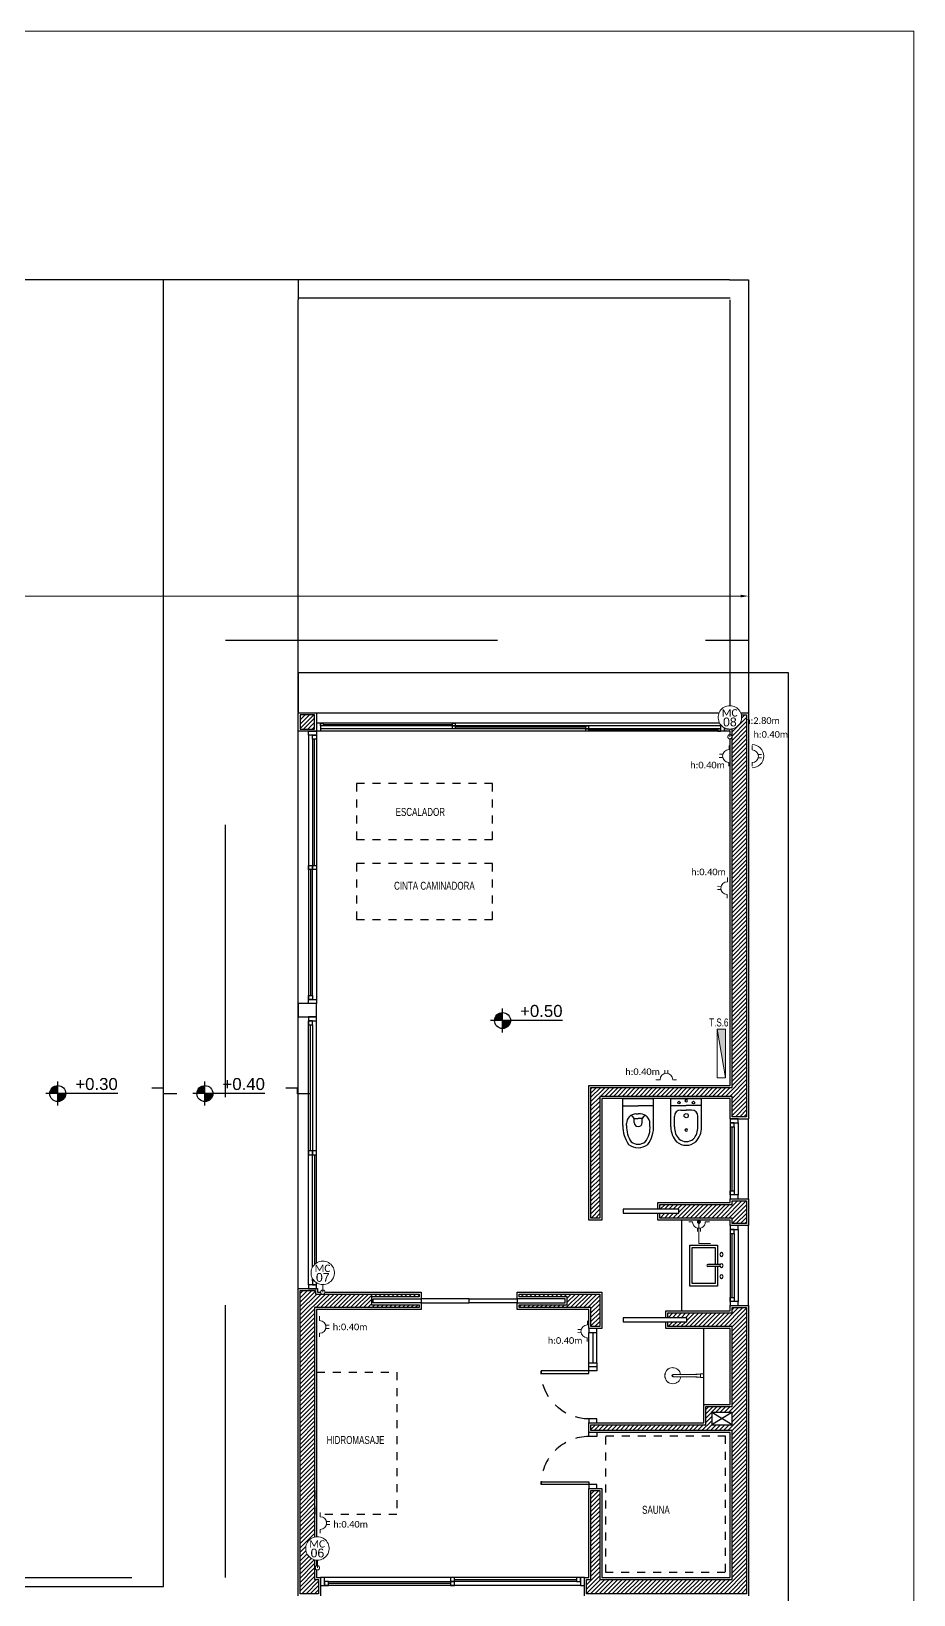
# Model space of a CAD drawing. Header units: millimetres. Extents: x 430 to 1353, y -204 to 152.
# Drawn here: x 446.66 to 457.69, y 12.03 to 31.56 of the extents above; entities that cross this region are included whole.
import ezdxf
from ezdxf import colors
from ezdxf.entities.mleader import LeaderData, LeaderLine
from ezdxf.enums import TextEntityAlignment as Align
from ezdxf.math import Vec2, Vec3

# ---------------------------------------------------------------- set-up
doc = ezdxf.new("R2010")
doc.units = ezdxf.units.MM
doc.linetypes.add('DASHED', pattern=[0.3, 0.17, -0.13])
doc.linetypes.add('HIDDENX3', pattern=[0.15, 0.1, -0.05])
doc.layers.get('0').update_dxf_attribs({"color": 250})
doc.layers.get('Defpoints').update_dxf_attribs({"color": 252})
for name, color, linetype in [('AN - Designacion Corte 1-50', 252, 'Continuous'), ('AN - Designacion Nivel 1-50', 252, 'Continuous'), ('AR - Carpinteria', 252, 'Continuous'), ('AR - Equipamiento Fijo', 252, 'Continuous'), ('AR - Ht', 252, 'Continuous'), ('AR - Proyeccion', 252, 'DASHED'), ('AR - Vista 05', 252, 'Continuous'), ('AR - Vista 1', 252, 'Continuous'), ('AR - Vista 2', 252, 'Continuous'), ('AR - Vista 4', 252, 'Continuous'), ('ER-AA', 252, 'HIDDENX3')]:
    doc.layers.add(name, color=color, linetype=linetype)
for name, color, linetype, lineweight in [('ND-Cotas', 252, 'Continuous', 9), ('ND-GLOBAL_Notas', 252, 'Continuous', 9), ('ND-TABLEROS', 1, 'Continuous', 9), ('ND-TUE_Boca', 5, 'Continuous', 9), ('ND-TUG-Boca-Num', 5, 'Continuous', 9), ('ND-TUG_Boca', 160, 'Continuous', 9)]:
    doc.layers.add(name, color=color, linetype=linetype, lineweight=lineweight)
doc.styles.add('50-TXT', font='GOTHIC.TTF', dxfattribs={"width": 0.75, "height": 0.1})
doc.styles.add('Cota General 1 50', font='arial.ttf')
doc.styles.add('IMPLANTACION', font='arial.ttf', dxfattribs={"height": 0.3})
doc.styles.add('MtXpl_Calibri', font='calibri.ttf')
doc.styles.get("Standard").update_dxf_attribs({"font": 'arial.ttf'})
doc.styles.add('Texto Simbolos 1 50', font='arial.ttf', dxfattribs={"height": 0.15})
doc.dimstyles.new('Copia de Cota General 1 50 ND', dxfattribs={"dimtxt": 0.09, "dimasz": 0.1, "dimexe": 0, "dimexo": 0.05, "dimgap": 0.0375, "dimtad": 1, "dimzin": 0, "dimdsep": 46, "dimtxsty": 'Cota General 1 50', "dimcen": 0.225, "dimdle": 0.1, "dimclrd": 256, "dimclre": 256, "dimclrt": 1, "dimadec": 0, "dimazin": 0, "dimtfac": 1, "dimtix": 1, "dimtmove": 2, "dimatfit": 3, "dimfxl": 1, "dimtolj": 1, "dimtzin": 0, "dimlwd": -1, "dimlwe": -1, "dimarcsym": 0})

# ---------------------------------------------------------------- blocks, each defined once
blk = doc.blocks.new('Toma_doble')
for p, q in [((-0.079, 0.03), (-0.132, 0.03)), ((-0.021, 0.107), (-0.021, 0.15)), ((0.019, 0.107), (0.019, 0.15)), ((0.079, 0.03), (0.126, 0.03))]:
    blk.add_line(p, q)
blk.add_arc((0, 0.03), 0.0794, 360, 180)
blk = doc.blocks.new('_Dot')
at = {"color": 0, "linetype": 'ByBlock', "lineweight": -2}
blk.add_line((-0.5, 0), (-1, 0), dxfattribs=at)
at = {"color": 0, "linetype": 'ByBlock', "const_width": 0.5}
blk.add_lwpolyline([(-0.25, 0, 1), (0.25, 0, 1)], format="xyb", close=True, dxfattribs=at)
blk = doc.blocks.new('Motor_cortinero')
blk.add_wipeout([(689.072, 30.448), (689.047, 30.446), (689.023, 30.442), (689, 30.434), (688.977, 30.424), (688.956, 30.41), (688.937, 30.395), (688.921, 30.377), (688.906, 30.357), (688.894, 30.335), (688.885, 30.312), (688.879, 30.288), (688.876, 30.264), (688.876, 30.239), (688.879, 30.215), (688.885, 30.191), (688.894, 30.168), (688.906, 30.146), (688.921, 30.126), (688.937, 30.108), (688.956, 30.093), (688.977, 30.079), (689, 30.069), (689.023, 30.061), (689.047, 30.057), (689.072, 30.055), (689.097, 30.057), (689.121, 30.061), (689.144, 30.069), (689.167, 30.079), (689.187, 30.093), (689.206, 30.108), (689.223, 30.126), (689.238, 30.146), (689.25, 30.168), (689.259, 30.191), (689.265, 30.215), (689.268, 30.239), (689.268, 30.264), (689.265, 30.288), (689.259, 30.312), (689.25, 30.335), (689.238, 30.357), (689.223, 30.377), (689.206, 30.395), (689.187, 30.41), (689.167, 30.424), (689.144, 30.434), (689.121, 30.442), (689.097, 30.446)])
at = {"style": 'MtXpl_Calibri'}
blk.add_text('MC', height=0.1226, rotation=0.0046, dxfattribs=at).set_placement((688.935, 30.266))
blk.add_wipeout([(689.072, 29.962), (689.063, 29.961), (689.055, 29.958), (689.048, 29.953), (689.042, 29.947), (689.038, 29.939), (689.036, 29.931), (689.036, 29.922), (689.038, 29.914), (689.042, 29.906), (689.048, 29.899), (689.055, 29.895), (689.063, 29.891), (689.072, 29.89), (689.081, 29.891), (689.089, 29.895), (689.096, 29.899), (689.101, 29.906), (689.105, 29.914), (689.108, 29.922), (689.108, 29.931), (689.105, 29.939), (689.101, 29.947), (689.096, 29.953), (689.089, 29.958), (689.081, 29.961)])
h = blk.add_hatch()
h.set_pattern_fill('ANGLE', color=256)
h.set_pattern_definition([(0, (0, -0.042), (0, 6.985), [5.08, -1.905]), (90, (0, -0.042), (-6.985, 4e-16), [5.08, -1.905])])
h.paths.add_polyline_path([(689.036, 29.926, 1), (689.108, 29.926, 1)])
blk.add_line((689.072, 30.055), (689.072, 29.926))
for points in [[(689.072, 30.448), (689.047, 30.446), (689.023, 30.442), (689, 30.434), (688.977, 30.424), (688.956, 30.41), (688.937, 30.395), (688.921, 30.377), (688.906, 30.357), (688.894, 30.335), (688.885, 30.312), (688.879, 30.288), (688.876, 30.264), (688.876, 30.239), (688.879, 30.215), (688.885, 30.191), (688.894, 30.168), (688.906, 30.146), (688.921, 30.126), (688.937, 30.108), (688.956, 30.093), (688.977, 30.079), (689, 30.069), (689.023, 30.061), (689.047, 30.057), (689.072, 30.055), (689.097, 30.057), (689.121, 30.061), (689.144, 30.069), (689.167, 30.079), (689.187, 30.093), (689.206, 30.108), (689.223, 30.126), (689.238, 30.146), (689.25, 30.168), (689.259, 30.191), (689.265, 30.215), (689.268, 30.239), (689.268, 30.264), (689.265, 30.288), (689.259, 30.312), (689.25, 30.335), (689.238, 30.357), (689.223, 30.377), (689.206, 30.395), (689.187, 30.41), (689.167, 30.424), (689.144, 30.434), (689.121, 30.442), (689.097, 30.446)], [(689.072, 29.962), (689.063, 29.961), (689.055, 29.958), (689.048, 29.953), (689.042, 29.947), (689.038, 29.939), (689.036, 29.931), (689.036, 29.922), (689.038, 29.914), (689.042, 29.906), (689.048, 29.899), (689.055, 29.895), (689.063, 29.891), (689.072, 29.89), (689.081, 29.891), (689.089, 29.895), (689.096, 29.899), (689.101, 29.906), (689.105, 29.914), (689.108, 29.922), (689.108, 29.931), (689.105, 29.939), (689.101, 29.947), (689.096, 29.953), (689.089, 29.958), (689.081, 29.961)]]:
    blk.add_lwpolyline(points, close=True)
blk = doc.blocks.new('Motor cortinero numerado')
at = {"xscale": 0.744428715064112, "yscale": 0.744428715064112, "zscale": 0.744428715064112}
blk.add_blockref('Motor_cortinero', (-512.965, -22.278), dxfattribs=at)
at = {"style": 'IMPLANTACION'}
blk.add_attdef('NU', text='', height=0.11, dxfattribs=at).set_placement((0, 0.185), align=Align.MIDDLE)
blk = doc.blocks.new('Designacion Nivel Planta 1 50')
h = blk.add_hatch(color=256)
h.dxf.hatch_style = 1
h.paths.add_polyline_path([(0, 0.1, 0.414214), (-0.1, 0), (0, 0)])
h.paths.add_polyline_path([(0.1, 0), (0, 0), (0, -0.1, 0.414214)])
for p, q in [((0.75, 0), (-0.15, 0)), ((0, -0.15), (0, 0.15))]:
    blk.add_line(p, q)
blk.add_circle((0, 0), 0.1)
at = {"style": 'Texto Simbolos 1 50'}
blk.add_attdef('NIVEL', text='', height=0.15, dxfattribs=at).set_placement((0.75, 0), align=Align.BOTTOM_RIGHT)
blk = doc.blocks.new('bacha')
for p, q in [((519.809, 72.68), (519.809, 72.832)), ((519.833, 72.68), (519.833, 72.832))]:
    blk.add_line(p, q)
for points in [[(519.809, 72.711), (519.565, 72.711), (519.565, 73.058), (520.076, 73.058), (520.076, 72.711), (519.833, 72.711)], [(519.809, 72.741), (519.595, 72.741), (519.595, 73.028), (520.046, 73.028), (520.046, 72.741), (519.833, 72.741)]]:
    blk.add_lwpolyline(points)
blk.add_arc((519.821, 72.831), 0.0121, 5.5464, 174.4536)
at = {"extrusion": (0, 0, -1)}
for centre in [(519.683, 72.661), (519.821, 72.661), (519.959, 72.661)]:
    blk.add_ellipse(centre, major_axis=(0.0235, 0), ratio=0.85, start_param=3.141593, end_param=9.424778, dxfattribs=at)
blk = doc.blocks.new('*U490')
blk.add_lwpolyline([(0.05, 0.1), (0.05, 0.7), (0.083, 0.7), (0.083, 0.1)], close=True)
for points in [[(0, 0), (0.05, 0), (0.05, 0.1), (0, 0.1)], [(0.7, 0), (0.65, 0), (0.65, 0.1), (0.7, 0.1)]]:
    blk.add_lwpolyline(points)
at = {"color": 8, "linetype": 'DASHED'}
blk.add_arc((0.05, 0.1), 0.6, 360, 90, dxfattribs=at)
blk = doc.blocks.new('*U494')
at = {"color": 8}
for p, q in [((1.625, 0.025), (0.1, 0.025)), ((1.675, 0.075), (3.2, 0.075))]:
    blk.add_line(p, q, dxfattribs=at)
at = {"layer": 'AR - Carpinteria'}
for p, q in [((0.05, 0.1), (3.25, 0.1)), ((0.05, 0), (3.25, 0)), ((0.1, 0.05), (1.625, 0.05)), ((3.2, 0.05), (1.675, 0.05))]:
    blk.add_line(p, q, dxfattribs=at)
for points in [[(0, 0), (0.05, 0), (0.05, 0.1), (0, 0.1)], [(0.05, 0), (0.1, 0), (0.1, 0.05), (0.05, 0.05)], [(1.675, 0.1), (1.625, 0.1), (1.625, 0.05), (1.675, 0.05)], [(1.625, 0), (1.675, 0), (1.675, 0.05), (1.625, 0.05)], [(3.25, 0.1), (3.2, 0.1), (3.2, 0.05), (3.25, 0.05)], [(3.25, 0), (3.3, 0), (3.3, 0.1), (3.25, 0.1)]]:
    blk.add_lwpolyline(points, close=True, dxfattribs=at)
blk = doc.blocks.new('*U493')
at = {"color": 8}
for p, q in [((1.675, 0.025), (0.1, 0.025)), ((1.725, 0.075), (3.3, 0.075))]:
    blk.add_line(p, q, dxfattribs=at)
at = {"layer": 'AR - Carpinteria'}
for p, q in [((0.05, 0.1), (3.35, 0.1)), ((0.05, 0), (3.35, 0)), ((0.1, 0.05), (1.675, 0.05)), ((3.3, 0.05), (1.725, 0.05))]:
    blk.add_line(p, q, dxfattribs=at)
for points in [[(0, 0), (0.05, 0), (0.05, 0.1), (0, 0.1)], [(0.05, 0), (0.1, 0), (0.1, 0.05), (0.05, 0.05)], [(1.725, 0.1), (1.675, 0.1), (1.675, 0.05), (1.725, 0.05)], [(1.675, 0), (1.725, 0), (1.725, 0.05), (1.675, 0.05)], [(3.35, 0.1), (3.3, 0.1), (3.3, 0.05), (3.35, 0.05)], [(3.35, 0), (3.4, 0), (3.4, 0.1), (3.35, 0.1)]]:
    blk.add_lwpolyline(points, close=True, dxfattribs=at)
blk = doc.blocks.new('*U495')
for p, q in [((0, 0.1), (5.1, 0.1)), ((0, 0.1), (0, 0)), ((0, 0), (5.1, 0)), ((0.05, 0.1), (0.05, 0)), ((0.05, 0.067), (5.05, 0.067)), ((0.05, 0.033), (5.05, 0.033)), ((5.05, 0.1), (5.05, 0)), ((5.1, 0.1), (5.1, 0))]:
    blk.add_line(p, q)
at = {"color": 8}
for p, q in [((0.083, 0.017), (1.7, 0.017)), ((1.733, 0.05), (3.367, 0.05)), ((3.4, 0.083), (5.017, 0.083))]:
    blk.add_line(p, q, dxfattribs=at)
for points in [[(0.083, 0), (0.05, 0), (0.05, 0.033), (0.083, 0.033)], [(1.7, 0.033), (1.733, 0.033), (1.733, 0.067), (1.7, 0.067)], [(1.7, 0), (1.733, 0), (1.733, 0.033), (1.7, 0.033)], [(3.367, 0.067), (3.4, 0.067), (3.4, 0.1), (3.367, 0.1)], [(3.367, 0.033), (3.4, 0.033), (3.4, 0.067), (3.367, 0.067)], [(5.017, 0.067), (5.05, 0.067), (5.05, 0.1), (5.017, 0.1)]]:
    blk.add_lwpolyline(points, close=True)
blk = doc.blocks.new('BIDE2-VS')
for p, q in [((-0.19, 0), (0.19, 0)), ((-0.19, -0.354), (-0.19, 0)), ((0.19, -0.354), (0.19, 0)), ((-0.19, -0.09), (0, -0.09)), ((-0.067, -0.146), (0, -0.146)), ((0.19, -0.09), (0, -0.09)), ((0.067, -0.146), (0, -0.146)), ((-0.145, -0.354), (-0.145, -0.224)), ((-0.145, -0.354), (-0.145, -0.327)), ((0.145, -0.354), (0.145, -0.224))]:
    blk.add_line(p, q)
for centre, radius in [((-0.09, -0.052), 0.015), ((0, -0.215), 0.026), ((0.09, -0.052), 0.015)]:
    blk.add_circle(centre, radius)
for centre, radius, start, end in [((-0.067, -0.224), 0.0781, 90, 180), ((0, -0.03), 0.015, 90, 270), ((0, -0.03), 0.015, 270, 90), ((0.067, -0.224), 0.0781, 0, 90), ((0.084, -0.354), 0.274, 180, 222.2256), ((0.084, -0.354), 0.229, 180, 221.3159), ((0, -0.393), 0.015, 90, 270), ((0, -0.393), 0.015, 270, 90), ((-0.084, -0.354), 0.229, 318.6841, 0), ((-0.084, -0.354), 0.274, 317.7744, 0), ((0, -0.39), 0.19, 231.2469, 270), ((0, -0.39), 0.145, 232.619, 270), ((0, -0.39), 0.145, 270, 307.381), ((0, -0.39), 0.19, 270, 308.7531)]:
    blk.add_arc(centre, radius, start, end)
blk = doc.blocks.new('INOD3-VS')
for p, q in [((-0.19, 0), (0.19, 0)), ((-0.19, -0.334), (-0.19, 0)), ((0.19, -0.334), (0.19, 0)), ((-0.19, -0.09), (0, -0.09)), ((-0.028, -0.19), (0, -0.19)), ((0.19, -0.09), (0, -0.09)), ((0.028, -0.19), (0, -0.19)), ((-0.145, -0.334), (-0.145, -0.307)), ((-0.05, -0.297), (-0.05, -0.247)), ((-0.05, -0.247), (0, -0.247)), ((0.05, -0.247), (0, -0.247)), ((0.05, -0.297), (0.05, -0.247)), ((0.145, -0.334), (0.145, -0.307))]:
    blk.add_line(p, q)
for centre, radius, start, end in [((-0.028, -0.307), 0.117, 90, 180), ((0.028, -0.307), 0.117, 0, 90), ((0.195, -0.344), 0.385, 178.5208, 215.4085), ((0.198, -0.345), 0.343, 178.2465, 213.5506), ((-0.095, -0.259), 0.0464, 14.8851, 92.9268), ((0, -0.297), 0.05, 180, 270), ((0, -0.297), 0.05, 270, 0), ((0.095, -0.259), 0.0464, 87.0732, 165.1149), ((-0.127, -0.365), 0.274, 321.8101, 6.3928), ((-0.192, -0.345), 0.383, 324.4734, 1.5973), ((0, -0.419), 0.19, 231.2469, 270), ((0, -0.419), 0.145, 232.619, 270), ((0, -0.419), 0.145, 270, 307.381), ((0, -0.419), 0.19, 270, 308.7531)]:
    blk.add_arc(centre, radius, start, end)
blk = doc.blocks.new('*U496')
at = {"color": 8}
blk.add_line((0.9, 0.025), (0.1, 0.025), dxfattribs=at)
at = {"layer": 'AR - Carpinteria'}
for p, q in [((0.05, 0.1), (0.95, 0.1)), ((0.05, 0), (0.95, 0)), ((0.1, 0.05), (0.9, 0.05))]:
    blk.add_line(p, q, dxfattribs=at)
for points in [[(0, 0), (0.05, 0), (0.05, 0.1), (0, 0.1)], [(0.05, 0), (0.1, 0), (0.1, 0.05), (0.05, 0.05)], [(0.95, 0), (0.9, 0), (0.9, 0.05), (0.95, 0.05)], [(0.95, 0), (1, 0), (1, 0.1), (0.95, 0.1)]]:
    blk.add_lwpolyline(points, close=True, dxfattribs=at)
blk = doc.blocks.new('PLANTA BAJA')
at = {"layer": 'AR - Ht', "true_color": 0x383838, "transparency": 33554610}
h = blk.add_hatch(dxfattribs=at)
h.set_pattern_fill('ANSI31', color=250, scale=0.012)
h.set_pattern_definition([(45, (-605.2518, -51.777135), (-0.0269407684, 0.0269407684), [])])
h.paths.add_polyline_path([(23.605, 24.735), (23.425, 24.735), (23.425, 24.69), (22.52, 24.69), (22.52, 24.63), (22.759, 24.63), (22.759, 24.58), (22.52, 24.58), (22.52, 24.52), (23.425, 24.52), (23.425, 24.45), (23.605, 24.45)])
h.paths.add_polyline_path([(18.205, 30.805), (18.025, 30.805), (18.025, 30.625), (18.205, 30.625)])
h.paths.add_polyline_path([(0.205, 16.225), (1.215, 16.225), (1.215, 16.405), (0.025, 16.405), (0.025, 10.52), (0.205, 10.52), (0.205, 11.89), (0.205, 13.002), (1.197, 13.002), (1.197, 13.068), (0.517, 13.068), (0.517, 13.118), (1.197, 13.118), (1.197, 13.182), (0.205, 13.182), (0.205, 14.957), (0.82, 14.957), (0.82, 15.077), (0.205, 15.077)])
h.paths.add_polyline_path([(4.45, 16.405), (2.165, 16.405), (2.165, 16.225), (3.625, 16.225), (3.625, 13.182), (2.638, 13.182), (2.638, 13.118), (3.318, 13.118), (3.318, 13.068), (2.638, 13.068), (2.638, 13.002), (3.625, 13.002), (3.625, 12.015), (3.805, 12.015), (3.805, 16.225), (4.45, 16.225)])
h.paths.add_polyline_path([(7.455, 16.405), (5.5, 16.405), (5.5, 16.225), (7.455, 16.225)])
h.paths.add_polyline_path([(7.34, 11.005), (3.805, 11.005), (3.805, 11.075), (3.625, 11.075), (3.625, 10.825), (4.155, 10.825), (4.155, 8.47), (3.625, 8.47), (3.625, 8.35), (4.275, 8.35), (4.275, 10.825), (7.22, 10.825), (7.22, 7.405), (7.225, 7.405), (7.225, 0.025), (7.405, 0.025), (7.405, 7.225), (7.475, 7.225), (7.475, 7.405), (7.34, 7.405)])
h.paths.add_polyline_path([(3.805, 7.405), (2.615, 7.405), (2.615, 7.815), (2.495, 7.815), (2.495, 7.405), (0.205, 7.405), (0.205, 7.96), (0.025, 7.96), (0.025, 0.025), (0.205, 0.025), (0.205, 7.225), (3.805, 7.225)])
h.paths.add_polyline_path([(11.69, 7.405), (9.89, 7.405), (9.725, 7.405), (9.725, 7.225), (11.69, 7.225)])
h.paths.add_polyline_path([(14.62, 11.005), (10.81, 11.005), (10.81, 10.825), (14.62, 10.825)])
h.paths.add_polyline_path([(18.225, 11.005), (15.875, 11.005), (15.875, 10.825), (18.055, 10.825), (18.055, 9.505), (17.475, 9.505), (17.475, 9.175), (17.215, 9.175), (17.215, 9.055), (18.055, 9.055), (18.055, 7.405), (17.47, 7.405), (17.47, 7.225), (18.035, 7.225), (18.195, 7.225), (18.22, 7.225), (18.22, 7.405), (18.175, 7.405), (18.175, 10.825), (18.225, 10.825)])
h.paths.add_polyline_path([(18.055, 9.425), (18.055, 9.175), (17.555, 9.175), (17.555, 9.425)], flags=16)
h.paths.add_polyline_path([(16.42, 7.405), (16.375, 7.405), (16.375, 9.95), (16.255, 9.95), (16.255, 7.405), (13.74, 7.405), (13.74, 7.225), (14.29, 7.225), (14.29, 5.415), (14.74, 5.415), (14.74, 7.225), (16.395, 7.225), (16.42, 7.225)])
h.paths.add_polyline_path([(23.605, 16.405), (21.57, 16.405), (21.57, 16.225), (23.425, 16.225), (23.425, 11.685), (19.375, 11.685), (19.375, 12.365), (19.255, 12.365), (19.17, 12.365), (19.17, 12.245), (19.255, 12.245), (19.255, 11.005), (19.165, 11.005), (19.165, 10.825), (19.375, 10.825), (19.375, 11.565), (23.425, 11.565), (23.425, 7.405), (21.57, 7.405), (21.57, 7.225), (23.605, 7.225)])
h.paths.add_polyline_path([(18.22, 16.405), (17.91, 16.405), (17.91, 16.225), (18.055, 16.225), (18.055, 12.25), (18.22, 12.25), (18.22, 12.36), (18.175, 12.36), (18.175, 16.225), (18.22, 16.225)])
h.paths.add_polyline_path([(21.77, 23.57), (20.762, 23.57), (20.762, 23.535), (21.362, 23.535), (21.362, 23.435), (20.762, 23.435), (20.762, 23.4), (21.66, 23.4), (21.66, 23.165), (21.77, 23.165)])
h.paths.add_polyline_path([(18.918, 23.535), (19.512, 23.535), (19.512, 23.57), (18.215, 23.57), (18.215, 23.615), (18.025, 23.615), (18.025, 19.825), (18.23, 19.825), (18.255, 19.825), (18.255, 20.005), (18.205, 20.005), (18.205, 23.4), (19.512, 23.4), (19.512, 23.435), (18.918, 23.435)])
h.paths.add_polyline_path([(23.605, 30.805), (23.355, 30.805), (23.355, 30.625), (23.425, 30.625), (23.425, 26.15), (21.66, 26.15), (21.66, 24.52), (21.77, 24.52), (21.77, 26.04), (23.425, 26.04), (23.425, 25.785), (23.605, 25.785)])
h.paths.add_polyline_path([(3.825, 20.005), (2.375, 20.005), (2.375, 20.055), (2.265, 20.055), (2.265, 20.005), (0.205, 20.005), (0.205, 20.055), (0.025, 20.055), (0.025, 19.825), (3.825, 19.825)])
h.paths.add_polyline_path([(5.605, 23.61), (5.425, 23.61), (5.425, 20.005), (5.375, 20.005), (5.375, 19.825), (5.4, 19.825), (5.605, 19.825)])
h.paths.add_polyline_path([(5.605, 30.805), (5.425, 30.805), (5.425, 30.625), (5.605, 30.625)])
h.paths.add_polyline_path([(0.21, 21.41), (0.21, 21.66), (0.36, 21.66), (0.36, 21.41)], flags=16)
h.paths.add_polyline_path([(0.435, 21.66), (2.265, 21.66), (2.265, 20.905), (2.375, 20.905), (2.375, 21.66), (4.055, 21.66), (4.055, 20.96), (4.165, 20.96), (4.165, 21.635), (4.165, 22.685), (4.015, 22.685), (4.015, 21.77), (1.965, 21.77), (1.965, 22.685), (1.815, 22.685), (1.815, 21.77), (0.42, 21.77), (0.205, 21.77), (0.205, 30.625), (0.275, 30.625), (0.275, 30.805), (0.23, 30.805), (0.025, 30.805), (0.025, 21.085), (0.205, 21.085), (0.205, 21.335), (0.435, 21.335)])
h.paths.add_polyline_path([(1.995, 8.74), (1.995, 9.055), (2.445, 9.055), (2.445, 8.74)], flags=16)
h.paths.add_polyline_path([(2.615, 9.035), (2.615, 9.175), (0.205, 9.175), (0.205, 9.47), (0.025, 9.47), (0.025, 9.035), (0.025, 9.01), (0.205, 9.01), (0.205, 9.055), (1.915, 9.055), (1.915, 8.66), (2.615, 8.66)])
h.paths.add_polyline_path([(23.425, 21.935), (23.17, 21.935), (23.17, 22.09), (23.425, 22.09)], flags=16)
h.paths.add_polyline_path([(23.605, 23.4), (23.425, 23.4), (23.425, 23.335), (22.62, 23.335), (22.62, 23.275), (22.859, 23.275), (22.859, 23.225), (22.62, 23.225), (22.62, 23.165), (23.425, 23.165), (23.425, 22.165), (23.095, 22.165), (23.095, 21.935), (21.795, 21.935), (21.66, 21.935), (21.66, 21.865), (21.795, 21.865), (23.425, 21.865), (23.425, 20.005), (21.77, 20.005), (21.77, 21.115), (21.66, 21.115), (21.66, 20.005), (21.605, 20.005), (21.605, 19.825), (21.64, 19.825), (23.605, 19.825)])
at = {"layer": 'AR - Carpinteria'}
for p, q in [((18.23, 30.83), (23.33, 30.83)), ((18, 23.635), (18, 30.6)), ((23.63, 24.76), (23.63, 25.76)), ((23.63, 23.425), (23.63, 24.425))]:
    blk.add_line(p, q, dxfattribs=at)
for points in [[(18.23, 27.2), (18, 27.2), (18, 27.035), (18.23, 27.035)], [(22.064, 24.58), (22.759, 24.58), (22.759, 24.63), (22.064, 24.63)], [(19.537, 23.46), (20.137, 23.46), (20.137, 23.51), (19.537, 23.51)], [(20.737, 23.46), (20.137, 23.46), (20.137, 23.51), (20.737, 23.51)], [(22.064, 23.225), (22.859, 23.225), (22.859, 23.275), (22.064, 23.275)]]:
    blk.add_lwpolyline(points, close=True, dxfattribs=at)
for points in [[(21.635, 23.14), (21.635, 23.09), (21.735, 23.09), (21.735, 23.14)], [(21.635, 22.71), (21.635, 23.09)], [(21.685, 23.09), (21.685, 22.71)], [(21.735, 22.71), (21.735, 23.09)], [(21.735, 22.66), (21.635, 22.66), (21.635, 22.71), (21.735, 22.71), (21.735, 22.66)]]:
    blk.add_lwpolyline(points, dxfattribs=at)
at = {"layer": 'AR - Equipamiento Fijo'}
blk.add_line((22.79, 24.495), (22.79, 23.36), dxfattribs=at)
at = {"layer": 'AR - Equipamiento Fijo', "color": 252, "lineweight": 9, "true_color": 0x858585, "transparency": 33554687}
for p, q in [((22.681, 22.651), (22.683, 22.651)), ((23.014, 22.57), (23.03, 22.57)), ((23.03, 22.53), (23.014, 22.53)), ((22.683, 22.45), (22.681, 22.45))]:
    blk.add_line(p, q, dxfattribs=at)
at = {"layer": 'AR - Equipamiento Fijo', "color": 252, "lineweight": 9, "true_color": 0x858585, "transparency": 33554687, "flags": 128}
for points in [[(22.987, 22.563), (22.987, 22.563), (22.987, 22.563), (22.987, 22.563), (22.987, 22.563), (22.987, 22.563), (22.987, 22.563), (22.987, 22.563), (22.987, 22.563), (22.986, 22.563), (22.986, 22.563), (22.985, 22.563), (22.985, 22.563), (22.984, 22.563), (22.984, 22.563), (22.983, 22.563), (22.982, 22.563), (22.981, 22.563), (22.98, 22.563), (22.979, 22.563), (22.978, 22.563), (22.977, 22.563), (22.976, 22.563), (22.974, 22.563), (22.973, 22.563), (22.971, 22.563), (22.97, 22.563), (22.968, 22.563), (22.967, 22.563), (22.965, 22.563), (22.964, 22.563), (22.962, 22.563), (22.96, 22.563), (22.958, 22.563), (22.956, 22.563), (22.955, 22.563), (22.953, 22.563), (22.951, 22.563), (22.949, 22.563), (22.947, 22.563), (22.945, 22.563), (22.943, 22.563), (22.941, 22.563), (22.939, 22.563), (22.937, 22.563), (22.741, 22.563), (22.741, 22.563), (22.739, 22.563), (22.737, 22.563), (22.735, 22.563), (22.733, 22.563), (22.731, 22.563), (22.729, 22.563), (22.727, 22.563), (22.725, 22.563), (22.723, 22.563), (22.721, 22.563), (22.719, 22.563), (22.717, 22.563), (22.715, 22.563), (22.714, 22.563), (22.712, 22.563), (22.71, 22.563), (22.709, 22.563), (22.707, 22.563), (22.706, 22.563), (22.704, 22.563), (22.703, 22.563), (22.702, 22.563), (22.7, 22.563), (22.699, 22.563), (22.698, 22.563), (22.697, 22.563), (22.696, 22.563), (22.695, 22.563), (22.694, 22.563), (22.693, 22.563), (22.693, 22.563), (22.692, 22.563), (22.692, 22.563), (22.683, 22.563)], [(22.987, 22.537), (22.987, 22.537), (22.987, 22.537), (22.987, 22.537), (22.986, 22.537), (22.986, 22.537), (22.986, 22.537), (22.985, 22.537), (22.984, 22.537), (22.984, 22.537), (22.983, 22.537), (22.982, 22.537), (22.981, 22.537), (22.98, 22.537), (22.979, 22.537), (22.978, 22.537), (22.977, 22.537), (22.976, 22.537), (22.975, 22.537), (22.973, 22.537), (22.972, 22.537), (22.97, 22.537), (22.969, 22.537), (22.967, 22.537), (22.966, 22.537), (22.964, 22.537), (22.962, 22.537), (22.961, 22.537), (22.959, 22.537), (22.957, 22.537), (22.955, 22.537), (22.953, 22.537), (22.951, 22.537), (22.949, 22.537), (22.947, 22.537), (22.945, 22.537), (22.944, 22.537), (22.942, 22.537), (22.94, 22.537), (22.938, 22.537), (22.937, 22.537), (22.741, 22.537), (22.739, 22.537), (22.737, 22.537), (22.735, 22.537), (22.733, 22.537), (22.731, 22.537), (22.729, 22.537), (22.727, 22.537), (22.725, 22.537), (22.723, 22.537), (22.721, 22.537), (22.719, 22.537), (22.717, 22.537), (22.716, 22.537), (22.714, 22.537), (22.712, 22.537), (22.711, 22.537), (22.709, 22.537), (22.707, 22.537), (22.706, 22.537), (22.704, 22.537), (22.703, 22.537), (22.702, 22.537), (22.7, 22.537), (22.699, 22.537), (22.698, 22.537), (22.697, 22.537), (22.696, 22.537), (22.695, 22.537), (22.694, 22.537), (22.694, 22.537), (22.693, 22.537), (22.692, 22.537), (22.692, 22.537), (22.692, 22.537), (22.683, 22.537)], [(22.969, 22.563), (22.969, 22.57), (23.014, 22.57)], [(23.014, 22.53), (22.969, 22.53), (22.969, 22.537)]]:
    blk.add_lwpolyline(points, dxfattribs=at)
blk.add_lwpolyline([(23.03, 22.526), (23.03, 22.574), (23.07, 22.574), (23.07, 22.526)], close=True, dxfattribs=at)
at = {"layer": 'AR - Equipamiento Fijo', "color": 252, "lineweight": 9, "true_color": 0x858585, "transparency": 33554687, "extrusion": (0, 0, -1)}
for centre, major_axis, start_param, end_param in [((22.681, 22.55), (0, 0.101), 3.141593, 6.283185), ((22.683, 22.55), (0, 0.101), 3.141593, 6.283185), ((22.683, 22.55), (0, 0.0125), 3.141593, 6.283185), ((22.683, 22.55), (0, 0.1), 0, 1.444986), ((22.683, 22.55), (0, 0.0125), 0, 0.150987), ((22.683, 22.55), (0, 0.0125), 2.990605, 3.141593), ((22.683, 22.55), (0, 0.101), 1.696607, 3.141593)]:
    blk.add_ellipse(centre, major_axis=major_axis, ratio=0.984808, start_param=start_param, end_param=end_param, dxfattribs=at)
at = {"layer": 'AR - Equipamiento Fijo', "color": 252, "lineweight": 9, "true_color": 0x858585, "transparency": 33554687}
for points in [[(22.692, 22.537), (22.69, 22.537), (22.687, 22.538), (22.683, 22.541), (22.68, 22.545), (22.679, 22.55), (22.68, 22.555), (22.683, 22.559), (22.687, 22.562), (22.69, 22.563), (22.692, 22.563)], [(22.692, 22.563), (22.692, 22.563), (22.693, 22.562), (22.693, 22.562)], [(22.693, 22.538), (22.693, 22.538), (22.692, 22.537), (22.692, 22.537)]]:
    blk.add_open_spline(points, degree=3, dxfattribs=at)
at = {"layer": 'AR - Proyeccion', "ltscale": 20}
blk.add_lwpolyline([(0, 30.83), (0, 31.74), (6.52, 31.74), (6.52, 20.03), (17.09, 20.03), (17.09, 31.74), (23.63, 31.74), (23.63, 30.83)], dxfattribs=at)
at = {"layer": 'AR - Vista 05'}
for p, q in [((23.4, 25.76), (23.63, 25.76)), ((18, 19.8), (18, 23.64)), ((18, 23.64), (18.24, 23.64)), ((18.24, 23.64), (18.24, 23.595)), ((18.24, 23.595), (19.537, 23.595)), ((18.938, 23.46), (18.938, 23.51)), ((18.938, 23.51), (19.537, 23.51)), ((19.537, 23.46), (18.938, 23.46)), ((19.537, 23.595), (19.537, 23.51)), ((19.537, 23.46), (19.537, 23.375)), ((20.737, 23.51), (20.737, 23.595)), ((20.737, 23.595), (21.795, 23.595)), ((21.337, 23.51), (20.737, 23.51)), ((20.737, 23.46), (21.337, 23.46)), ((20.737, 23.375), (20.737, 23.46)), ((21.337, 23.46), (21.337, 23.51)), ((21.795, 23.595), (21.795, 23.14)), ((19.537, 23.375), (18.23, 23.375)), ((18.23, 23.375), (18.23, 20.03)), ((21.635, 23.375), (20.737, 23.375)), ((21.635, 23.14), (21.635, 23.375)), ((21.795, 23.14), (21.635, 23.14)), ((23.07, 22.19), (23.07, 23.14)), ((18.23, 20.03), (18.28, 20.03)), ((18.28, 20.03), (18.28, 19.8))]:
    blk.add_line(p, q, dxfattribs=at)
blk.add_lwpolyline([(18, 30.6), (18, 30.83), (18.23, 30.83), (18.23, 30.6)], close=True, dxfattribs=at)
for points in [[(23.4, 25.76), (23.4, 26.015), (21.795, 26.015), (21.795, 24.495), (21.635, 24.495), (21.635, 26.175), (23.4, 26.175), (23.4, 30.6), (23.33, 30.6), (23.33, 30.83), (23.63, 30.83), (23.63, 25.76)], [(22.515, 24.63), (22.495, 24.63), (22.495, 24.715), (23.4, 24.715), (23.4, 24.76), (23.63, 24.76), (23.63, 24.425), (23.4, 24.425), (23.4, 24.495), (22.495, 24.495), (22.495, 24.58), (22.515, 24.58)], [(22.595, 23.275), (22.595, 23.36), (23.4, 23.36), (23.4, 23.425), (23.63, 23.425), (23.63, 19.8)], [(21.58, 19.8), (21.58, 20.03), (21.635, 20.03), (21.635, 21.14), (21.795, 21.14), (21.795, 20.03), (23.4, 20.03), (23.4, 21.84), (21.795, 21.84), (21.635, 21.84), (21.635, 21.96), (21.795, 21.96), (23.07, 21.96), (23.07, 22.19), (23.4, 22.19), (23.4, 23.14), (22.595, 23.14), (22.595, 23.225)]]:
    blk.add_lwpolyline(points, dxfattribs=at)
at = {"layer": 'AR - Vista 1'}
for p, q in [((23.425, 21.935), (23.17, 22.09)), ((23.42, 22.09), (23.17, 21.935))]:
    blk.add_line(p, q, dxfattribs=at)
blk.add_lwpolyline([(18.23, 19.3), (24.13, 19.3), (24.13, 30.83), (24.13, 31.33), (18, 31.33), (18, 30.83)], dxfattribs=at)
at = {"layer": 'AR - Vista 2'}
for p, q in [((19.315, 36.24), (0.23, 36.24)), ((16.315, 19.915), (16.315, 36.24)), ((18, 36.24), (18, 35.99)), ((23.4, 30.83), (23.4, 35.99)), ((7.315, 19.915), (16.315, 19.915))]:
    blk.add_line(p, q, dxfattribs=at)
for points in [[(23.39, 36.24), (19.315, 36.24)], [(23.39, 36.24), (23.63, 36.24), (23.63, 30.83)], [(23.4, 36.01), (18, 36.01)], [(18, 30.84), (18, 35.99)]]:
    blk.add_lwpolyline(points, dxfattribs=at)
at = {"layer": 'AR - Vista 4'}
for points in [[(18.205, 30.625), (18.205, 30.805), (18.025, 30.805), (18.025, 30.625)], [(23.605, 25.785), (23.425, 25.785), (23.425, 26.04), (21.77, 26.04), (21.77, 24.52), (21.66, 24.52), (21.66, 26.15), (23.425, 26.15), (23.425, 30.625), (23.355, 30.625), (23.355, 30.805), (23.605, 30.805)], [(18.918, 23.535), (18.918, 23.435), (19.512, 23.435), (19.512, 23.4), (18.205, 23.4), (18.205, 20.005), (18.255, 20.005), (18.255, 19.825), (18.23, 19.825), (18.025, 19.825), (18.025, 23.615), (18.215, 23.615), (18.215, 23.57), (19.512, 23.57), (19.512, 23.535)], [(20.762, 23.435), (21.362, 23.435), (21.362, 23.535), (20.762, 23.535), (20.762, 23.57), (21.77, 23.57), (21.77, 23.165), (21.66, 23.165), (21.66, 23.4), (20.762, 23.4)], [(23.425, 22.09), (23.17, 22.09), (23.17, 21.935), (23.425, 21.935)]]:
    blk.add_lwpolyline(points, close=True, dxfattribs=at)
for points in [[(22.52, 24.63), (22.52, 24.69), (23.425, 24.69), (23.425, 24.735), (23.605, 24.735), (23.605, 24.45), (23.425, 24.45), (23.425, 24.52), (22.52, 24.52), (22.52, 24.58)], [(22.62, 23.275), (22.62, 23.335), (23.425, 23.335), (23.425, 23.4), (23.605, 23.4), (23.605, 19.825), (21.64, 19.825), (21.605, 19.825), (21.605, 20.005), (21.66, 20.005), (21.66, 21.115), (21.77, 21.115), (21.77, 20.005), (23.425, 20.005), (23.425, 21.865), (21.795, 21.865), (21.66, 21.865), (21.66, 21.935), (21.795, 21.935), (23.095, 21.935), (23.095, 22.165), (23.425, 22.165), (23.425, 23.165), (22.62, 23.165), (22.62, 23.225)]]:
    blk.add_lwpolyline(points, dxfattribs=at)
at = {"layer": 'AR - Carpinteria', "xscale": -1}
blk.add_blockref('*U495', (23.33, 30.6), dxfattribs=at)
at = {"layer": 'AR - Carpinteria', "xscale": -1.000000000000024, "rotation": 90}
for name, p in [('*U493', (18.23, 30.6)), ('*U490', (21.735, 22.66))]:
    blk.add_blockref(name, p, dxfattribs=at)
at = {"layer": 'AR - Carpinteria'}
for name, p, rotation in [('*U493', (18.23, 23.635), 90), ('*U496', (23.4, 25.76), 270), ('*U496', (23.4, 24.425), 270), ('*U490', (21.735, 21.14), 90), ('*U494', (21.58, 20.03), 180)]:
    blk.add_blockref(name, p, dxfattribs=dict(at, rotation=rotation))
at = {"layer": 'AR - Equipamiento Fijo', "xscale": 1.01, "yscale": 1.01, "zscale": 1.01}
for name, p in [('INOD3-VS', (22.25, 26.012)), ('BIDE2-VS', (22.85, 26.015))]:
    blk.add_blockref(name, p, dxfattribs=at)
at = {"layer": 'AR - Equipamiento Fijo', "rotation": 90}
blk.add_blockref('bacha', (95.952, -495.895), dxfattribs=at)
blk = doc.blocks.new('*D595')
at = {"layer": 'Defpoints', "color": 0, "transparency": 16777216}
for p in [(455.623, 24.502), (431.993, 23.042), (455.623, 23.042)]:
    blk.add_point(p, dxfattribs=at)
at = {"layer": 'ND-Cotas', "transparency": 16777216}
for p, q in [((431.993, 23.092), (431.993, 24.502)), ((432.093, 24.502), (455.523, 24.502)), ((455.623, 23.092), (455.623, 24.502))]:
    blk.add_line(p, q, dxfattribs=at)
for points in [[(432.093, 24.519), (432.093, 24.485), (431.993, 24.502)], [(455.523, 24.519), (455.523, 24.485), (455.623, 24.502)]]:
    blk.add_solid(points, dxfattribs=at)
at = {"layer": 'ND-Cotas', "color": 1, "transparency": 16777216, "insert": (443.808, 24.585), "char_height": 0.09, "attachment_point": 5, "style": 'Cota General 1 50'}
blk.add_mtext('\\A1;23.63', dxfattribs=at)

msp = doc.modelspace()

# ---------------------------------------------------------------- hatches: boundary and pattern name
at = {"layer": 'ND-TABLEROS'}
h = msp.add_hatch(color=256, dxfattribs=at)
h.dxf.hatch_style = 1
h.paths.add_polyline_path([(455.336, 19.09), (455.229, 19.09), (455.336, 18.485)])

# ---------------------------------------------------------------- linework, layer by layer
at = {"layer": 'AN - Designacion Corte 1-50'}
for points in [[(448.474, 18.285), (448.308, 18.285), (448.308, 18.353), (448.163, 18.353)], [(450.149, 18.285), (449.983, 18.285), (449.983, 18.353), (449.838, 18.353)]]:
    msp.add_lwpolyline(points, dxfattribs=at)
at = {"layer": 'ER-AA'}
for points in [[(450.723, 21.462), (452.423, 21.462), (452.423, 22.162), (450.723, 22.162), (450.723, 21.462)], [(450.723, 20.462), (452.423, 20.462), (452.423, 21.162), (450.723, 21.162), (450.723, 20.462)], [(450.226, 14.806), (451.226, 14.806), (451.226, 13.027), (450.223, 13.027), (450.226, 14.806)], [(453.84, 14.011), (455.329, 14.011), (455.329, 12.304), (453.837, 12.304), (453.84, 14.011)]]:
    msp.add_lwpolyline(points, dxfattribs=at)
at = {"layer": 'ND-GLOBAL_Notas'}
msp.add_lwpolyline([(430.023, 31.558), (457.688, 31.558), (457.688, -9.758), (430.023, -9.758)], close=True, dxfattribs=at)
at = {"layer": 'ND-TABLEROS'}
msp.add_line((455.229, 19.09), (455.336, 18.485), dxfattribs=at)
msp.add_lwpolyline([(455.229, 18.485), (455.336, 18.485), (455.336, 19.09), (455.229, 19.09)], close=True, dxfattribs=at)
at = {"layer": 'ND-TUE_Boca'}
msp.add_arc((455.666, 22.501), 0.146, 270.3822, 89.5924, dxfattribs=at)

# ---------------------------------------------------------------- block references
at = {"layer": 'AN - Designacion Nivel 1-50'}
for p, values in [((452.547, 19.199), {'NIVEL': '+0.50'}), ((446.987, 18.286), {'NIVEL': '+0.30'}), ((448.827, 18.286), {'NIVEL': '+0.40'})]:
    msp.add_blockref('Designacion Nivel Planta 1 50', p, dxfattribs=at).add_auto_attribs(values)
at = {"layer": 'AR - Vista 05'}
msp.add_blockref('PLANTA BAJA', (431.993, -7.788), dxfattribs=at)
at = {"layer": 'ND-TUG_Boca', "xscale": -1, "rotation": 88.98702110871453}
for p in [(455.407, 22.503), (455.386, 20.852), (453.637, 15.316)]:
    msp.add_blockref('Toma_doble', p, dxfattribs=at)
at = {"layer": 'ND-TUG_Boca'}
for p, rotation in [((455.636, 22.501), 270), ((455.002, 16.713), 180), ((450.23, 15.372), 270), ((450.239, 12.921), 270)]:
    msp.add_blockref('Toma_doble', p, dxfattribs=dict(at, rotation=rotation))
msp.add_blockref('Toma_doble', (454.595, 18.43), dxfattribs=at)

# ---------------------------------------------------------------- texts
at = {"layer": 'ER-AA', "style": '50-TXT', "width": 0.75}
for s, p in [('ESCALADOR', (451.21, 21.755)), ('CINTA CAMINADORA', (451.191, 20.833)), ('HIDROMASAJE', (450.347, 13.909)), ('SAUNA', (454.292, 13.037))]:
    msp.add_text(s, height=0.1, dxfattribs=at).set_placement(p)
at = {"layer": 'ND-Cotas', "char_height": 0.09, "attachment_point": 1, "rotation": 0.0046}
for insert in [(455.684, 22.815), (454.893, 22.432), (454.905, 21.097), (454.081, 18.601), (450.425, 15.413), (453.113, 15.243), (450.431, 12.948)]:
    msp.add_mtext_dynamic_manual_height_columns('{\\fCalibri|b0|i0|c0|p34;\\H0.91667x;h:0.40m}', width=0.67411, gutter_width=10.291, heights=[0.126], dxfattribs=dict(at, insert=insert))
at = {"layer": 'ND-TABLEROS', "style": '50-TXT', "width": 0.75}
msp.add_text('T.S.6 ', height=0.1, dxfattribs=at).set_placement((455.131, 19.125, 0))

# ---------------------------------------------------------------- leaders
at = {"layer": 'ND-TUG-Boca-Num', "lineweight": 9}
ml = msp.add_multileader_mtext('Standard', dxfattribs=at)
ml.set_content('')
ml.set_leader_properties(color=256, linetype='ByLayer', lineweight=-1)
ml.set_arrow_properties(name='DOT')
ml.build(insert=Vec2(0, 0))
ml.multileader.update_dxf_attribs({"dogleg_length": 0.146, "arrow_head_size": 0.05})
ctx = ml.context
ctx.base_point, ctx.char_height, ctx.arrow_head_size, ctx.landing_gap_size, ctx.plane_origin = Vec3(455.145, 16.415), 0.25, 0.05, 0.09, Vec3(456.355, 16.863)
ctx.attachment_type = 1
notes = []
notes.append((ctx, [(1, (1, 1, 0), (455, 16.415), (1, 0), 0.146, [(0, [(455.002, 16.683)], 0, [])])]))
ctx.mtext, ml.multileader.dxf.content_type = None, 0
for ctx, leaders in notes:
    for number, flags, end, landing, length, lines in leaders:
        leader = LeaderData()
        leader.index, (leader.has_last_leader_line, leader.has_dogleg_vector, leader.attachment_direction) = number, flags
        leader.last_leader_point, leader.dogleg_vector, leader.dogleg_length = Vec3(end), Vec3(landing), length
        for number, points, colour, breaks in lines:
            line = LeaderLine()
            line.index, line.vertices, line.color, line.breaks = number, Vec3.list(points), colors.encode_raw_color(colour), breaks
            leader.lines.append(line)
        ctx.leaders.append(leader)

# ---------------------------------------------------------------- next in the draw order: block references
at = {"layer": 'ND-TUE_Boca'}
for p, values in [((450.3, 15.805), {'NU': '07'}), ((450.233, 12.362), {'NU': '06'})]:
    msp.add_blockref('Motor cortinero numerado', p, dxfattribs=at).add_auto_attribs(values)
at = {"layer": 'ND-TUG_Boca'}
msp.add_blockref('Motor cortinero numerado', (455.389, 22.744), dxfattribs=at).add_auto_attribs({'NU': '08'})

# ---------------------------------------------------------------- next in the draw order: texts
at = {"layer": 'ND-Cotas', "insert": (455.58, 22.987), "char_height": 0.09, "attachment_point": 1, "rotation": 0.0046}
msp.add_mtext_dynamic_manual_height_columns('{\\fCalibri|b0|i0|c0|p34;\\H0.91667x;h:2.80m}', width=0.67411, gutter_width=10.291, heights=[0.126], dxfattribs=at)

# ---------------------------------------------------------------- next in the draw order: dimensions: what is measured, and where the dimension line sits
at = {"layer": 'ND-Cotas'}
dim = msp.add_linear_dim(base=(455.623, 24.502), p1=(431.993, 23.042), p2=(455.623, 23.042), dimstyle='Copia de Cota General 1 50 ND', dxfattribs=at)
dim.commit()
dim.dimension.update_dxf_attribs({"geometry": '*D595', "text_midpoint": (443.808, 24.585)})

doc.saveas('drawing.dxf')
